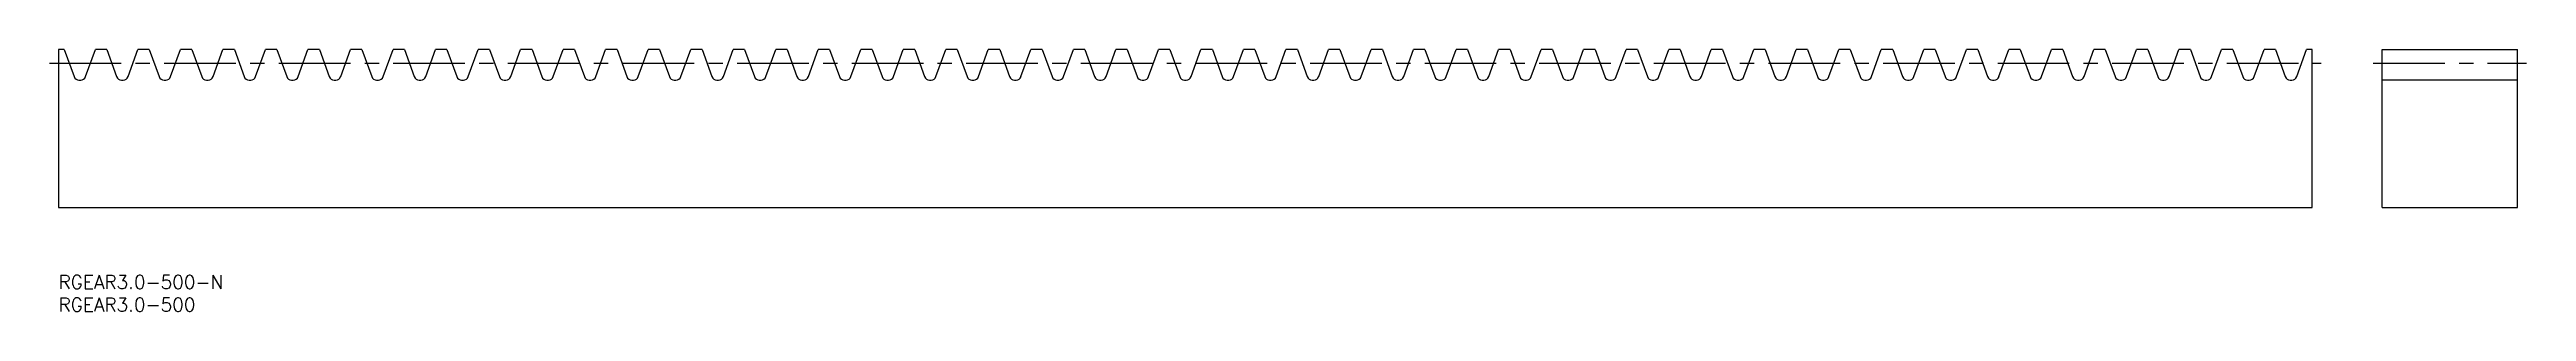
# Model space of a CAD drawing. Extents: x -2 to 547, y -8 to 50.
import ezdxf

# ---------------------------------------------------------------- set-up
doc = ezdxf.new("R2010")
doc.units = 0
doc.header["$LTSCALE"] = 0.5
doc.linetypes.add('CENTER', pattern=[50.8, 31.75, -6.35, 6.35, -6.35])
for name, color, linetype in [('MSM_CENTER', 1, 'CENTER'), ('MSM_CONTINUOUS', 7, 'CONTINUOUS'), ('MSM_PART_NUMBER', 7, 'CONTINUOUS')]:
    doc.layers.add(name, color=color, linetype=linetype)
doc.styles.get("Standard").update_dxf_attribs({"font": 'txt.shx', "height": 3, "bigfont": 'bigfont.shx'})

# ---------------------------------------------------------------- blocks, each defined once
blk = doc.blocks.new('*U2')
at = {"layer": 'MSM_PART_NUMBER'}
blk.add_text('RGEAR3.0-500-N', height=3, dxfattribs=at).set_placement((0, -3))
blk = doc.blocks.new('*U3')
at = {"layer": 'MSM_PART_NUMBER'}
blk.add_text('RGEAR3.0-500', height=3, dxfattribs=at).set_placement((0, -8))

msp = doc.modelspace()

# ---------------------------------------------------------------- linework, layer by layer
at = {"layer": 'MSM_CENTER'}
for p, q in [((-2, 47), (501.51, 47)), ((513, 47), (547, 47))]:
    msp.add_line(p, q, dxfattribs=at)
at = {"layer": 'MSM_CONTINUOUS'}
for p, q in [((1.26, 50), (0, 50)), ((0, 50), (0, 15)), ((1.26, 50), (3.45, 44)), ((5.98, 44), (8.16, 50)), ((10.69, 50), (8.16, 50)), ((10.69, 50), (12.87, 44)), ((15.4, 44), (17.59, 50)), ((20.11, 50), (17.59, 50)), ((20.11, 50), (22.3, 44)), ((24.83, 44), (27.01, 50)), ((29.54, 50), (27.01, 50)), ((29.54, 50), (31.72, 44)), ((34.25, 44), (36.43, 50)), ((38.96, 50), (36.43, 50)), ((38.96, 50), (41.15, 44)), ((43.68, 44), (45.86, 50)), ((48.39, 50), (45.86, 50)), ((48.39, 50), (50.57, 44)), ((53.1, 44), (55.28, 50)), ((57.81, 50), (55.28, 50)), ((57.81, 50), (60, 44)), ((62.53, 44), (64.71, 50)), ((67.24, 50), (64.71, 50)), ((67.24, 50), (69.42, 44)), ((71.95, 44), (74.13, 50)), ((76.66, 50), (74.13, 50)), ((76.66, 50), (78.85, 44)), ((81.38, 44), (83.56, 50)), ((86.09, 50), (83.56, 50)), ((86.09, 50), (88.27, 44)), ((90.8, 44), (92.98, 50)), ((95.51, 50), (92.98, 50)), ((95.51, 50), (97.7, 44)), ((100.22, 44), (102.41, 50)), ((104.94, 50), (102.41, 50)), ((104.94, 50), (107.12, 44)), ((109.65, 44), (111.83, 50)), ((114.36, 50), (111.83, 50)), ((114.36, 50), (116.55, 44)), ((119.07, 44), (121.26, 50)), ((123.79, 50), (121.26, 50)), ((123.79, 50), (125.97, 44)), ((128.5, 44), (130.68, 50)), ((133.21, 50), (130.68, 50)), ((133.21, 50), (135.4, 44)), ((137.92, 44), (140.11, 50)), ((142.64, 50), (140.11, 50)), ((142.64, 50), (144.82, 44)), ((147.35, 44), (149.53, 50)), ((152.06, 50), (149.53, 50)), ((152.06, 50), (154.24, 44)), ((156.77, 44), (158.96, 50)), ((161.49, 50), (158.96, 50)), ((161.49, 50), (163.67, 44)), ((166.2, 44), (168.38, 50)), ((170.91, 50), (168.38, 50)), ((170.91, 50), (173.09, 44)), ((175.62, 44), (177.81, 50)), ((180.34, 50), (177.81, 50)), ((180.34, 50), (182.52, 44)), ((185.05, 44), (187.23, 50)), ((189.76, 50), (187.23, 50)), ((189.76, 50), (191.94, 44)), ((194.47, 44), (196.66, 50)), ((199.19, 50), (196.66, 50)), ((199.19, 50), (201.37, 44)), ((203.9, 44), (206.08, 50)), ((208.61, 50), (206.08, 50)), ((208.61, 50), (210.79, 44)), ((213.32, 44), (215.51, 50)), ((218.03, 50), (215.51, 50)), ((218.03, 50), (220.22, 44)), ((222.75, 44), (224.93, 50)), ((227.46, 50), (224.93, 50)), ((227.46, 50), (229.64, 44)), ((232.17, 44), (234.36, 50)), ((236.88, 50), (234.36, 50)), ((236.88, 50), (239.07, 44)), ((241.6, 44), (243.78, 50)), ((246.31, 50), (243.78, 50)), ((246.31, 50), (248.49, 44)), ((251.02, 44), (253.21, 50)), ((255.73, 50), (253.21, 50)), ((255.73, 50), (257.92, 44)), ((260.45, 44), (262.63, 50)), ((265.16, 50), (262.63, 50)), ((265.16, 50), (267.34, 44)), ((269.87, 44), (272.05, 50)), ((274.58, 50), (272.05, 50)), ((274.58, 50), (276.77, 44)), ((279.3, 44), (281.48, 50)), ((284.01, 50), (281.48, 50)), ((284.01, 50), (286.19, 44)), ((288.72, 44), (290.9, 50)), ((293.43, 50), (290.9, 50)), ((293.43, 50), (295.62, 44)), ((298.15, 44), (300.33, 50)), ((302.86, 50), (300.33, 50)), ((302.86, 50), (305.04, 44)), ((307.57, 44), (309.75, 50)), ((312.28, 50), (309.75, 50)), ((312.28, 50), (314.47, 44)), ((317, 44), (319.18, 50)), ((321.71, 50), (319.18, 50)), ((321.71, 50), (323.89, 44)), ((326.42, 44), (328.6, 50)), ((331.13, 50), (328.6, 50)), ((331.13, 50), (333.32, 44)), ((335.84, 44), (338.03, 50)), ((340.56, 50), (338.03, 50)), ((340.56, 50), (342.74, 44)), ((345.27, 44), (347.45, 50)), ((349.98, 50), (347.45, 50)), ((349.98, 50), (352.17, 44)), ((354.69, 44), (356.88, 50)), ((359.41, 50), (356.88, 50)), ((359.41, 50), (361.59, 44)), ((364.12, 44), (366.3, 50)), ((368.83, 50), (366.3, 50)), ((368.83, 50), (371.02, 44)), ((373.54, 44), (375.73, 50)), ((378.26, 50), (375.73, 50)), ((378.26, 50), (380.44, 44)), ((382.97, 44), (385.15, 50)), ((387.68, 50), (385.15, 50)), ((387.68, 50), (389.86, 44)), ((392.39, 44), (394.58, 50)), ((397.11, 50), (394.58, 50)), ((397.11, 50), (399.29, 44)), ((401.82, 44), (404, 50)), ((406.53, 50), (404, 50)), ((406.53, 50), (408.71, 44)), ((411.24, 44), (413.43, 50)), ((415.96, 50), (413.43, 50)), ((415.96, 50), (418.14, 44)), ((420.67, 44), (422.85, 50)), ((425.38, 50), (422.85, 50)), ((425.38, 50), (427.56, 44)), ((430.09, 44), (432.28, 50)), ((434.81, 50), (432.28, 50)), ((434.81, 50), (436.99, 44)), ((439.52, 44), (441.7, 50)), ((444.23, 50), (441.7, 50)), ((444.23, 50), (446.41, 44)), ((448.94, 44), (451.13, 50)), ((453.65, 50), (451.13, 50)), ((453.65, 50), (455.84, 44)), ((458.37, 44), (460.55, 50)), ((463.08, 50), (460.55, 50)), ((463.08, 50), (465.26, 44)), ((467.79, 44), (469.98, 50)), ((472.5, 50), (469.98, 50)), ((472.5, 50), (474.69, 44)), ((477.22, 44), (479.4, 50)), ((481.93, 50), (479.4, 50)), ((481.93, 50), (484.11, 44)), ((486.64, 44), (488.83, 50)), ((491.35, 50), (488.83, 50)), ((491.35, 50), (493.54, 44)), ((496.07, 44), (498.25, 50)), ((499.51, 50), (498.25, 50)), ((499.51, 15), (499.51, 50)), ((515, 50), (545, 50)), ((515, 15), (515, 50)), ((545, 15), (545, 50)), ((4.52, 43.25), (4.91, 43.25)), ((13.94, 43.25), (14.33, 43.25)), ((23.37, 43.25), (23.76, 43.25)), ((32.79, 43.25), (33.18, 43.25)), ((42.22, 43.25), (42.6, 43.25)), ((51.64, 43.25), (52.03, 43.25)), ((61.07, 43.25), (61.45, 43.25)), ((70.49, 43.25), (70.88, 43.25)), ((79.92, 43.25), (80.3, 43.25)), ((89.34, 43.25), (89.73, 43.25)), ((98.77, 43.25), (99.15, 43.25)), ((108.19, 43.25), (108.58, 43.25)), ((117.62, 43.25), (118, 43.25)), ((127.04, 43.25), (127.43, 43.25)), ((136.47, 43.25), (136.85, 43.25)), ((145.89, 43.25), (146.28, 43.25)), ((155.32, 43.25), (155.7, 43.25)), ((164.74, 43.25), (165.13, 43.25)), ((174.17, 43.25), (174.55, 43.25)), ((183.59, 43.25), (183.98, 43.25)), ((193.02, 43.25), (193.4, 43.25)), ((202.44, 43.25), (202.83, 43.25)), ((211.86, 43.25), (212.25, 43.25)), ((221.29, 43.25), (221.68, 43.25)), ((230.71, 43.25), (231.1, 43.25)), ((240.14, 43.25), (240.53, 43.25)), ((249.56, 43.25), (249.95, 43.25)), ((258.99, 43.25), (259.38, 43.25)), ((268.41, 43.25), (268.8, 43.25)), ((277.84, 43.25), (278.22, 43.25)), ((287.26, 43.25), (287.65, 43.25)), ((296.69, 43.25), (297.07, 43.25)), ((306.11, 43.25), (306.5, 43.25)), ((315.54, 43.25), (315.92, 43.25)), ((324.96, 43.25), (325.35, 43.25)), ((334.39, 43.25), (334.77, 43.25)), ((343.81, 43.25), (344.2, 43.25)), ((353.24, 43.25), (353.62, 43.25)), ((362.66, 43.25), (363.05, 43.25)), ((372.09, 43.25), (372.47, 43.25)), ((381.51, 43.25), (381.9, 43.25)), ((390.94, 43.25), (391.32, 43.25)), ((400.36, 43.25), (400.75, 43.25)), ((409.79, 43.25), (410.17, 43.25)), ((419.21, 43.25), (419.6, 43.25)), ((428.64, 43.25), (429.02, 43.25)), ((438.06, 43.25), (438.45, 43.25)), ((447.48, 43.25), (447.87, 43.25)), ((456.91, 43.25), (457.3, 43.25)), ((466.33, 43.25), (466.72, 43.25)), ((475.76, 43.25), (476.15, 43.25)), ((485.18, 43.25), (485.57, 43.25)), ((494.61, 43.25), (495, 43.25)), ((545, 43.25), (515, 43.25)), ((0, 15), (499.51, 15)), ((515, 15), (545, 15))]:
    msp.add_line(p, q, dxfattribs=at)
for centre, start, end in [((4.52, 44.39), 200, 270), ((4.91, 44.39), 270, 340), ((13.94, 44.39), 200, 270), ((14.33, 44.39), 270, 340), ((23.37, 44.39), 200, 270), ((23.76, 44.39), 270, 340), ((32.79, 44.39), 200, 270), ((33.18, 44.39), 270, 340), ((42.22, 44.39), 200, 270), ((42.6, 44.39), 270, 340), ((51.64, 44.39), 200, 270), ((52.03, 44.39), 270, 340), ((61.07, 44.39), 200, 270), ((61.45, 44.39), 270, 340), ((70.49, 44.39), 200, 270), ((70.88, 44.39), 270, 340), ((79.92, 44.39), 200, 270), ((80.3, 44.39), 270, 340), ((89.34, 44.39), 200, 270), ((89.73, 44.39), 270, 340), ((98.77, 44.39), 200, 270), ((99.15, 44.39), 270, 340), ((108.19, 44.39), 200, 270), ((108.58, 44.39), 270, 340), ((117.62, 44.39), 200, 270), ((118, 44.39), 270, 340), ((127.04, 44.39), 200, 270), ((127.43, 44.39), 270, 340), ((136.47, 44.39), 200, 270), ((136.85, 44.39), 270, 340), ((145.89, 44.39), 200, 270), ((146.28, 44.39), 270, 340), ((155.32, 44.39), 200, 270), ((155.7, 44.39), 270, 340), ((164.74, 44.39), 200, 270), ((165.13, 44.39), 270, 340), ((174.17, 44.39), 200, 270), ((174.55, 44.39), 270, 340), ((183.59, 44.39), 200, 270), ((183.98, 44.39), 270, 340), ((193.02, 44.39), 200, 270), ((193.4, 44.39), 270, 340), ((202.44, 44.39), 200, 270), ((202.83, 44.39), 270, 340), ((211.86, 44.39), 200, 270), ((212.25, 44.39), 270, 340), ((221.29, 44.39), 200, 270), ((221.68, 44.39), 270, 340), ((230.71, 44.39), 200, 270), ((231.1, 44.39), 270, 340), ((240.14, 44.39), 200, 270), ((240.53, 44.39), 270, 340), ((249.56, 44.39), 200, 270), ((249.95, 44.39), 270, 340), ((258.99, 44.39), 200, 270), ((259.38, 44.39), 270, 340), ((268.41, 44.39), 200, 270), ((268.8, 44.39), 270, 340), ((277.84, 44.39), 200, 270), ((278.22, 44.39), 270, 340), ((287.26, 44.39), 200, 270), ((287.65, 44.39), 270, 340), ((296.69, 44.39), 200, 270), ((297.07, 44.39), 270, 340), ((306.11, 44.39), 200, 270), ((306.5, 44.39), 270, 340), ((315.54, 44.39), 200, 270), ((315.92, 44.39), 270, 340), ((324.96, 44.39), 200, 270), ((325.35, 44.39), 270, 340), ((334.39, 44.39), 200, 270), ((334.77, 44.39), 270, 340), ((343.81, 44.39), 200, 270), ((344.2, 44.39), 270, 340), ((353.24, 44.39), 200, 270), ((353.62, 44.39), 270, 340), ((362.66, 44.39), 200, 270), ((363.05, 44.39), 270, 340), ((372.09, 44.39), 200, 270), ((372.47, 44.39), 270, 340), ((381.51, 44.39), 200, 270), ((381.9, 44.39), 270, 340), ((390.94, 44.39), 200, 270), ((391.32, 44.39), 270, 340), ((400.36, 44.39), 200, 270), ((400.75, 44.39), 270, 340), ((409.79, 44.39), 200, 270), ((410.17, 44.39), 270, 340), ((419.21, 44.39), 200, 270), ((419.6, 44.39), 270, 340), ((428.64, 44.39), 200, 270), ((429.02, 44.39), 270, 340), ((438.06, 44.39), 200, 270), ((438.45, 44.39), 270, 340), ((447.48, 44.39), 200, 270), ((447.87, 44.39), 270, 340), ((456.91, 44.39), 200, 270), ((457.3, 44.39), 270, 340), ((466.33, 44.39), 200, 270), ((466.72, 44.39), 270, 340), ((475.76, 44.39), 200, 270), ((476.15, 44.39), 270, 340), ((485.18, 44.39), 200, 270), ((485.57, 44.39), 270, 340), ((494.61, 44.39), 200, 270), ((495, 44.39), 270, 340)]:
    msp.add_arc(centre, 1.14, start, end, dxfattribs=at)

# ---------------------------------------------------------------- block references
for name in ['*U2', '*U3']:
    msp.add_blockref(name, (0, 0), dxfattribs=at)

doc.saveas('drawing.dxf')
